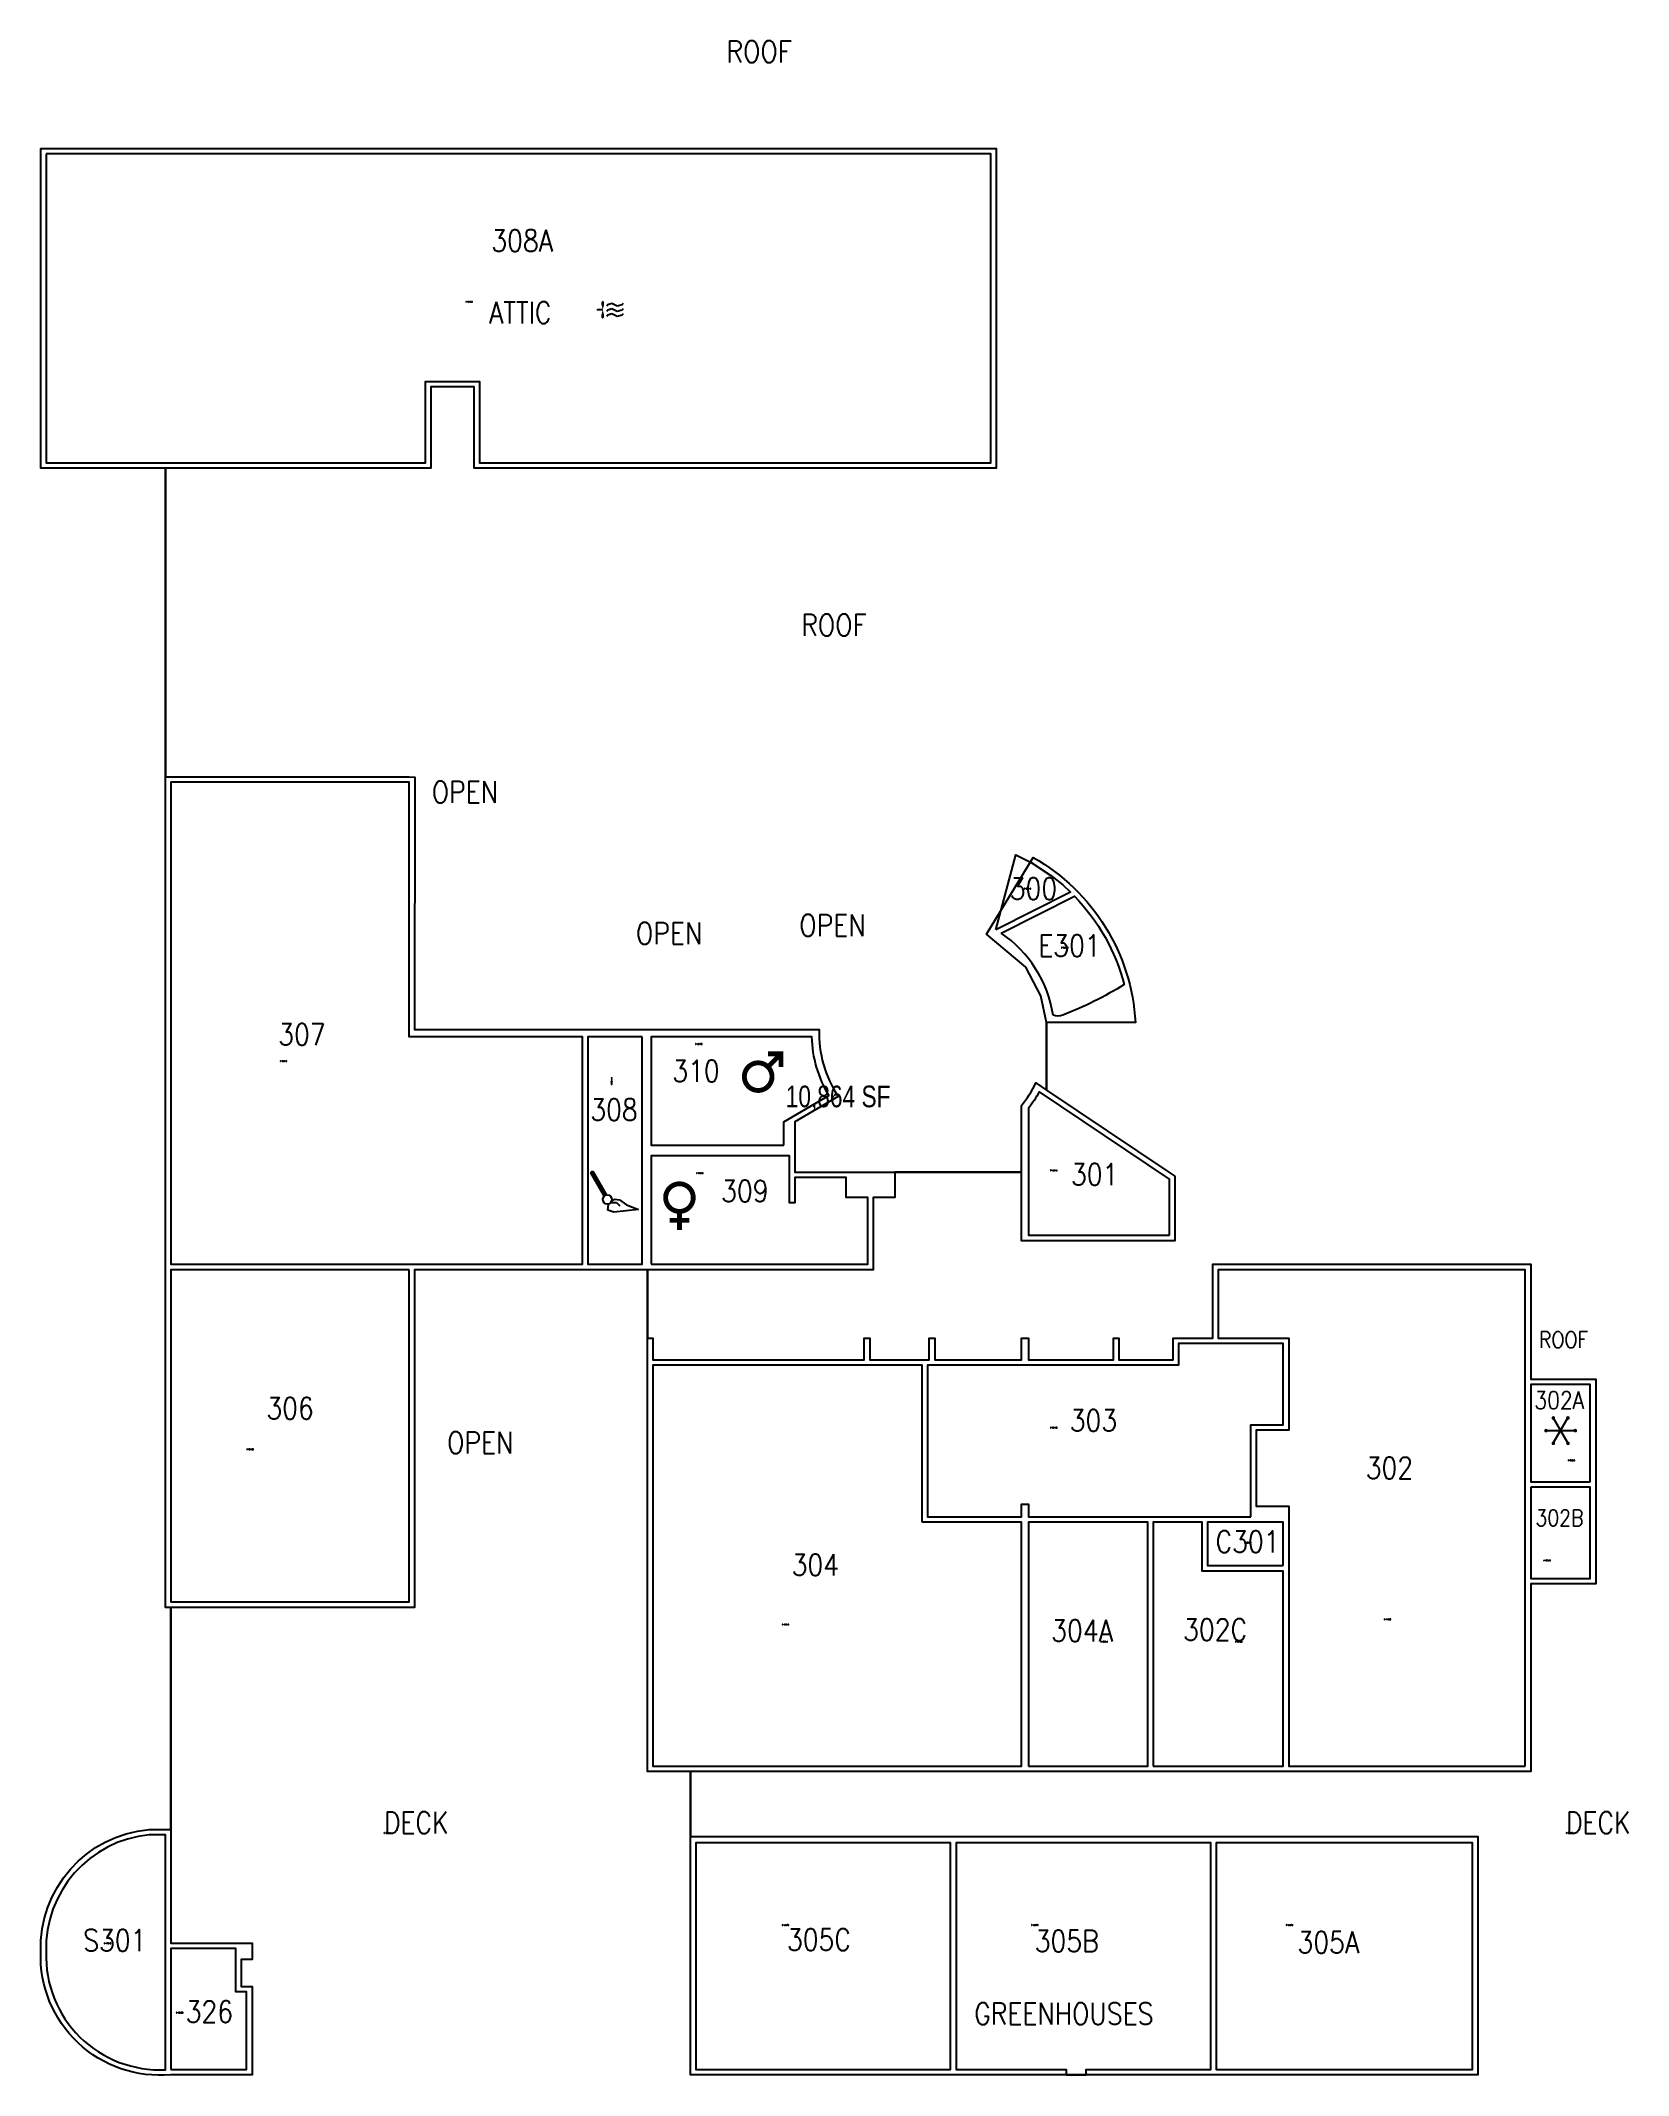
# Model space of a CAD drawing. Header units: inches. Extents: x 10 to 1768, y -8 to 2246.
import ezdxf
from ezdxf.enums import TextEntityAlignment as Align

# ---------------------------------------------------------------- set-up
doc = ezdxf.new("R2010")
doc.units = ezdxf.units.IN
doc.header["$LTSCALE"] = 0.25
doc.header["$MEASUREMENT"] = 0
doc.layers.get('0').update_dxf_attribs({"linetype": 'CONTINUOUS'})
for name, color, linetype in [('A-IDEN-ICON', 4, 'CONTINUOUS'), ('A-IDEN-SNUM', 4, 'CONTINUOUS'), ('A-IDEN-VNUM', 4, 'CONTINUOUS'), ('AREA-ASSIGN', 7, 'CONTINUOUS'), ('AREA-GROSS', 1, 'CONTINUOUS')]:
    doc.layers.add(name, color=color, linetype=linetype)
doc.layers.get('0').off()
doc.styles.add('AREA', font='arial.ttf', dxfattribs={"width": 0.75, "height": 24})
doc.styles.add('ROOMSNUMBER', font='txt.shx', dxfattribs={"height": 0.03})
doc.styles.add('ROOMVNUMBER', font='simplex.shx', dxfattribs={"width": 0.85})

# ---------------------------------------------------------------- blocks, each defined once
blk = doc.blocks.new('CPMEN')
at = {"const_width": 0.015}
blk.add_lwpolyline([(-0.0575, -0.02, 1), (0.0275, -0.02, 1)], format="xyb", close=True, dxfattribs=at)
for points in [[(0.055, 0.01), (0.055, 0.05), (0.015, 0.05)], [(0.0151, 0.0101), (0.055, 0.05)]]:
    blk.add_lwpolyline(points, dxfattribs=at)
blk = doc.blocks.new('CPWOMEN')
at = {"const_width": 0.015}
blk.add_lwpolyline([(-0.0375, 0, 1), (0.0475, 0, 1)], format="xyb", close=True, dxfattribs=at)
for points in [[(-0.025, -0.07), (0.035, -0.07)], [(0.005, -0.04), (0.005, -0.1)]]:
    blk.add_lwpolyline(points, dxfattribs=at)
blk = doc.blocks.new('CPREF')
for p, q in [((-0.055, 0), (0.065, 0)), ((-0.025, -0.052), (0.035, 0.052)), ((-0.025, 0.052), (0.035, -0.052))]:
    blk.add_line(p, q)
at = {"const_width": 0.0075}
for points in [[(-0.0569, -0.0032, 1), (-0.0531, 0.0032, 1)], [(-0.0269, 0.0487, 1), (-0.0231, 0.0552, 1)], [(0.0331, 0.0487, 1), (0.0369, 0.0552, 1)], [(0.0631, -0.0032, 1), (0.0669, 0.0032, 1)], [(-0.0269, -0.0552, 1), (-0.0231, -0.0487, 1)], [(0.0331, -0.0552, 1), (0.0369, -0.0487, 1)]]:
    blk.add_lwpolyline(points, format="xyb", close=True, dxfattribs=at)
blk = doc.blocks.new('CPCUST')
for p, q in [((0.0171, -0.0639), (0.02, -0.0466)), ((0.0262, -0.0408), (0.0446, -0.0406)), ((0.0297, -0.0341), (0.0376, -0.0302)), ((0.1117, -0.0625), (0.0358, -0.0705)), ((0.0376, -0.0302), (0.0533, -0.0324)), ((0.0446, -0.0406), (0.0543, -0.0505)), ((0.0533, -0.0324), (0.0745, -0.0479)), ((0.0745, -0.0479), (0.1117, -0.0625)), ((0.0358, -0.0705), (0.0171, -0.0639))]:
    blk.add_line(p, q)
at = {"const_width": 0.015}
blk.add_lwpolyline([(-0.03, 0.05), (0.01, -0.0193)], dxfattribs=at)
at = {"const_width": 0.0075}
blk.add_lwpolyline([(-0.0332, 0.0481, 1), (-0.0268, 0.0519, 1)], format="xyb", close=True, dxfattribs=at)
blk.add_circle((0.0158, -0.0313), 0.0141)
blk = doc.blocks.new('CPMECH')
for p, q in [((0.005, 0.025), (0.015, 0.035)), ((0.015, 0.035), (0.045, 0.045)), ((0.015, -0.005), (0.045, 0.005)), ((0.045, 0.045), (0.085, 0.025)), ((0.045, 0.005), (0.085, -0.015)), ((0.085, 0.025), (0.125, 0.035)), ((0.125, 0.035), (0.135, 0.045)), ((0.125, -0.005), (0.135, 0.005)), ((0.005, -0.015), (0.015, -0.005)), ((0.005, -0.055), (0.015, -0.045)), ((0.015, -0.045), (0.045, -0.035)), ((0.045, -0.035), (0.085, -0.055)), ((0.085, -0.015), (0.125, -0.005)), ((0.085, -0.055), (0.125, -0.045)), ((0.125, -0.045), (0.135, -0.035))]:
    blk.add_line(p, q)
at = {"const_width": 0.0075}
blk.add_lwpolyline([(-0.068, -0.007, 1), (-0.062, -0.003, 1)], format="xyb", close=True, dxfattribs=at)
at = {"const_width": 0.015}
blk.add_lwpolyline([(-0.025, -0.005), (-0.065, -0.005)], dxfattribs=at)
for points in [[(-0.025, -0.005, 0, 0.02, 0), (-0.025, 0.035, 0.02, 0.02, 0), (-0.025, 0.055, 0.02, 0, 0), (-0.025, 0.065, 0, 0, 0)], [(-0.025, -0.005, 0, 0.02, 0), (-0.025, -0.045, 0.02, 0.02, 0), (-0.025, -0.065, 0.02, 0, 0), (-0.025, -0.075, 0, 0, 0)]]:
    blk.add_lwpolyline(points, format="xyseb")

msp = doc.modelspace()

# ---------------------------------------------------------------- linework, layer by layer
at = {"layer": 'AREA-ASSIGN'}
for points in [[(16, 2120.5), (16, 1778.5), (148, 1778.5), (436, 1778.5), (436, 1868.5), (496, 1868.5), (496, 1778.5), (1062.1, 1778.5), (1062.1, 2120.5)], [(154, 1188.5), (154, 1176.5), (154, 1104.5), (154, 1092.5), (154, 1020.5), (154, 1008.5), (154, 936.5), (154, 890.5), (418, 890.5), (610, 890.5), (610, 1142.5), (418, 1142.5), (418, 1186.5), (418, 1258.5), (418, 1270.5), (418, 1342.5), (418, 1424.5), (154, 1424.5), (154, 1344.5), (154, 1272.5), (154, 1260.5)], [(1067.6, 1261.2), (1089.9, 1344.3), (1106.7, 1335.7), (1128.7, 1321.2), (1141.7, 1310.8), (1150.4, 1302.7)], [(676, 1142.5), (616, 1142.5), (616, 890.5), (676, 890.5)], [(686, 890.5), (926, 890.5), (926, 964.5), (902, 964.5), (902, 986.5), (845, 986.5), (845, 958.5), (839, 958.5), (839, 1010.5), (686, 1010.5)], [(418, 884.5), (154, 884.5), (154, 750.5), (154, 669.5), (154, 666.5), (154, 594.5), (154, 591.5), (154, 522.5), (154, 516.5), (418, 516.5)], [(1654, 334.7), (1654, 884.5), (1314, 884.5), (1314, 881.5), (1314, 851.5), (1314, 808.7), (1392, 808.7), (1392, 706.7), (1356, 706.7), (1356, 622.7), (1392, 622.7), (1392, 604.7), (1392, 334.7), (1398, 334.7), (1460, 334.7), (1462, 334.7), (1518, 334.7)], [(1350, 610.7), (1350, 712.7), (1386, 712.7), (1386, 802.7), (1270, 802.7), (1270, 778.7), (992, 778.7), (992, 610.7), (1096, 610.7), (1096, 624.7), (1104, 624.7), (1104, 610.7)], [(986, 604.7), (986, 778.7), (983, 778.7), (965, 778.7), (688, 778.7), (688, 334.7), (754, 334.7), (811, 334.7), (814, 334.7), (868, 334.7), (871, 334.7), (925, 334.7), (937, 334.7), (991, 334.7), (994, 334.7), (1048, 334.7), (1051, 334.7), (1096, 334.7), (1096, 604.7)], [(1726, 649.4), (1726, 757.2), (1660, 757.2), (1660, 649.4)], [(1660, 643.7), (1660, 542.4), (1726, 542.4), (1726, 643.7)], [(1104, 334.7), (1236, 334.7), (1236, 604.7), (1104, 604.7)], [(1242, 334.7), (1386, 334.7), (1386, 550.7), (1296, 550.7), (1296, 604.7), (1242, 604.7)], [(1386, 556.7), (1386, 604.7), (1302, 604.7), (1302, 556.7)], [(1017.6, 93.7), (1017.6, 95.7), (1017.6, 117.7), (1017.6, 119.7), (1017.6, 141.7), (1017.6, 143.7), (1017.6, 165.7), (1017.6, 187.7), (1017.6, 189.7), (1017.6, 211.7), (1017.6, 249.7), (735.6, 249.7), (735.6, 211.7), (735.6, 189.7), (735.6, 187.7), (735.6, 167.7), (735.6, 143.7), (735.6, 141.7), (735.6, 119.7), (735.6, 95.7), (735.6, 71.7), (735.6, 47.7), (735.6, 21.7), (735.6, -1.3), (760.6, -1.3), (782.6, -1.3), (806.6, -1.3), (830.6, -1.3), (854.6, -1.3), (878.6, -1.3), (902.6, -1.3), (926.6, -1.3), (928.6, -1.3), (950.6, -1.3), (974.6, -1.3), (998.6, -1.3), (1017.6, -1.3), (1017.6, 21.7), (1017.6, 45.7), (1017.6, 69.7), (1017.6, 71.7)], [(1305.6, 117.7), (1305.6, 141.7), (1305.6, 165.7), (1305.6, 167.7), (1305.6, 187.7), (1305.6, 189.7), (1305.6, 211.7), (1305.6, 249.7), (1023.6, 249.7), (1023.6, 211.7), (1023.6, 189.7), (1023.6, 167.7), (1023.6, 143.7), (1023.6, 119.7), (1023.6, 117.7), (1023.6, 95.7), (1023.6, 71.7), (1023.6, 47.7), (1023.6, 21.7), (1023.6, -1.3), (1047.6, -1.3), (1049.6, -1.3), (1071.6, -1.3), (1095.6, -1.3), (1119.6, -1.3), (1143.6, -1.3), (1145.6, -1.3), (1145.6, -7.3), (1167.6, -7.3), (1167.6, -1.3), (1191.6, -1.3), (1215.6, -1.3), (1239.6, -1.3), (1263.6, -1.3), (1287.6, -1.3), (1305.6, -1.3), (1305.6, 21.7), (1305.6, 45.7), (1305.6, 47.7), (1305.6, 69.7), (1305.6, 93.7)], [(1479.6, -1.3), (1503.6, -1.3), (1529.6, -1.3), (1551.6, -1.3), (1575.6, -1.3), (1595.6, -1.3), (1595.6, 21.7), (1595.6, 45.7), (1595.6, 47.7), (1595.6, 69.7), (1595.6, 71.7), (1595.6, 93.7), (1595.6, 95.7), (1595.6, 117.7), (1595.6, 119.7), (1595.6, 141.7), (1595.6, 143.7), (1595.6, 165.7), (1595.6, 167.7), (1595.6, 187.7), (1595.6, 189.7), (1595.6, 211.7), (1595.6, 249.7), (1311.6, 249.7), (1311.6, 211.7), (1311.6, 189.7), (1311.6, 187.7), (1311.6, 167.7), (1311.6, 143.7), (1311.6, 119.7), (1311.6, 117.7), (1311.6, 95.7), (1311.6, 93.7), (1311.6, 71.7), (1311.6, 69.7), (1311.6, 47.7), (1311.6, 45.7), (1311.6, 21.7), (1311.6, -1.3), (1335.6, -1.3), (1359.6, -1.3), (1383.6, -1.3), (1407.6, -1.3), (1431.6, -1.3), (1455.6, -1.3)], [(154, -1.3), (238, -1.3), (238, 84.5), (226, 84.5), (226, 132.5), (154, 132.5)]]:
    msp.add_lwpolyline(points, close=True, dxfattribs=at)
for points in [[(1073.5, 1257.5), (1154.9, 1298.2, -0.130584), (1209.7, 1200.4, -0.046236), (1141.9, 1166.5, -0.18816), (1131, 1166.5, 0.209144), (1073.5, 1257.5)], [(833, 1022.5), (833, 1048.5), (882.8, 1077.5, -0.127976), (864, 1142.5), (686, 1142.5), (686, 1022.5)], [(1260, 922.7), (1260, 984.9), (1115.9, 1081.6, -0.040421), (1104, 1063.5), (1104, 922.7)], [(148, 204.8), (148, 258.5), (130.2, 258.5, 0.397355), (16, 128.6, 0.438713), (148, -1.7), (148, 204.8, 0)]]:
    msp.add_lwpolyline(points, format="xyb", close=True, dxfattribs=at)
at = {"layer": 'AREA-GROSS'}
msp.add_lwpolyline([(1096, 992.5), (1096, 1066.3, 0.05926), (1112, 1091.4), (1123.9, 1083.4), (1123.9, 1158.4), (1117.5, 1187.8), (1100.9, 1219.7), (1057.5, 1256.1), (1108.9, 1341.3, -0.255413), (1222.2, 1158.4), (1123.9, 1158.4), (1123.9, 1083.4), (1258, 993.5), (1266, 988.1), (1266, 916.7), (1096, 916.7), (1096, 992.5), (956, 992.5), (956, 964.5), (932, 964.5), (932, 884.5), (682, 884.5), (682, 808.7), (688, 808.7), (688, 784.7), (922, 784.7), (922, 808.7), (928, 808.7), (928, 784.7), (965, 784.7), (983, 784.7), (994, 784.7), (994, 808.7), (1000, 808.7), (1000, 784.7), (1096, 784.7), (1096, 808.7), (1104, 808.7), (1104, 784.7), (1198, 784.7), (1198, 808.7), (1204, 808.7), (1204, 784.7), (1264, 784.7), (1264, 808.7), (1308, 808.7), (1308, 851.5), (1308, 890.5), (1660, 890.5), (1660, 763.2), (1732, 763.2), (1732, 632.4), (1732, 536.4), (1660, 536.4), (1660, 328.7), (1518, 328.7), (1462, 328.7), (1460, 328.7), (1398, 328.7), (1095, 328.7), (1051, 328.7), (1048, 328.7), (994, 328.7), (991, 328.7), (937, 328.7), (925, 328.7), (871, 328.7), (868, 328.7), (814, 328.7), (811, 328.7), (754, 328.7), (729.6, 328.7), (729.6, 256.7), (736.6, 256.7), (758.6, 256.7), (760.6, 256.7), (782.6, 256.7), (784.6, 256.7), (806.6, 256.7), (808.6, 256.7), (832.6, 256.7), (854.6, 256.7), (856.6, 256.7), (878.6, 256.7), (880.6, 256.7), (902.6, 256.7), (904.6, 256.7), (926.6, 256.7), (928.6, 256.7), (950.6, 256.7), (952.6, 256.7), (974.6, 256.7), (976.6, 256.7), (998.6, 256.7), (1017.6, 256.7), (1025.6, 256.7), (1047.6, 256.7), (1071.6, 256.7), (1095.6, 256.7), (1119.6, 256.7), (1143.6, 256.7), (1167.6, 256.7), (1191.6, 256.7), (1215.6, 256.7), (1239.6, 256.7), (1263.6, 256.7), (1287.6, 256.7), (1303.6, 256.7), (1313.6, 256.7), (1335.6, 256.7), (1337.6, 256.7), (1359.6, 256.7), (1361.6, 256.7), (1383.6, 256.7), (1385.6, 256.7), (1407.6, 256.7), (1409.6, 256.7), (1431.6, 256.7), (1433.6, 256.7), (1455.6, 256.7), (1457.6, 256.7), (1479.6, 256.7), (1481.6, 256.7), (1503.6, 256.7), (1505.6, 256.7), (1527.6, 256.7), (1529.6, 256.7), (1551.6, 256.7), (1553.6, 256.7), (1575.6, 256.7), (1601.6, 256.7), (1601.6, 211.7), (1601.6, 189.7), (1601.6, 187.7), (1601.6, 167.7), (1601.6, 165.7), (1601.6, 143.7), (1601.6, 119.7), (1601.6, 117.7), (1601.6, 95.7), (1601.6, 71.7), (1601.6, 45.7), (1601.6, -7.3), (729.6, -7.3), (729.6, 69.7), (729.6, 93.7), (729.6, 117.7), (729.6, 119.7), (729.6, 141.7), (729.6, 143.7), (729.6, 165.7), (729.6, 167.7), (729.6, 187.7), (729.6, 189.7), (729.6, 211.7), (729.6, 256.7), (729.6, 328.7), (682, 328.7), (682, 808.7), (682, 884.5), (424, 884.5), (424, 510.5), (202, 510.5), (154, 510.5), (154, 264.5), (154, 138.5), (244, 138.5), (244, 120.5), (232, 120.5), (232, 90.5), (244, 90.5), (244, -7.3), (154, -7.3, -0.451597), (10, 128.6, -0.397976), (130, 264.5), (154, 264.5), (154, 510.5), (148, 510.5), (148, 522.5), (148, 1430.5), (148, 1772.5), (79, 1772.5), (10, 1772.5), (10, 2126.5), (1068.1, 2126.5), (1068.1, 1772.5), (490, 1772.5), (490, 1862.5), (442, 1862.5), (442, 1772.5), (148, 1772.5), (148, 1430.5), (418, 1430.5), (424.2, 1430.2), (424, 1150.5), (872, 1150.5, 0.15605), (893, 1076.5), (845, 1048.5), (845, 992.5), (956, 992.5), (1096, 992.5)], format="xyb", close=True, dxfattribs=at)

# ---------------------------------------------------------------- block references
at = {"layer": 'A-IDEN-ICON'}
for name, p, xscale, yscale, zscale in [('CPMECH', (636, 1948.7), 143.99999999799, 143.99999999799, 143.99999999799), ('CPREF', (1691.8, 706.3), 270, 270, 270)]:
    msp.add_blockref(name, p, dxfattribs=dict(at, xscale=xscale, yscale=yscale, zscale=zscale))
at = {"layer": 'A-IDEN-ICON', "xscale": 360, "yscale": 360, "zscale": 360, "rotation": 359.9999999995553}
for name, p in [('CPMEN', (809.9, 1105.6)), ('CPCUST', (631.7, 973.6)), ('CPWOMEN', (715.5, 964.4))]:
    msp.add_blockref(name, p, dxfattribs=at)

# ---------------------------------------------------------------- texts
at = {"layer": 'A-IDEN-SNUM', "style": 'ROOMSNUMBER', "width": 0.85}
for s, p in [('01100308A0', (480.5, 1956.2)), ('0110030000', (1098.8, 1306.1)), ('0110E30100', (1140.2, 1240.8)), ('0110031000', (735, 1134)), ('0110030700', (275, 1115)), ('0110030900', (736, 991)), ('0110030100', (1128, 994)), ('0110030300', (1128, 709)), ('0110030600', (238, 685)), ('01100302A0', (1701.2, 672.8)), ('0110C30100', (1343, 581.7)), ('01100302B0', (1674.2, 562)), ('0110030200', (1497.6, 496.7)), ('0110030400', (831, 491)), ('01100304A0', (1183.9, 472)), ('01100302C0', (1332.9, 472)), ('011000DEC0', (390, 260)), ('011000DEC0', (1699, 260)), ('01100305C0', (831, 158)), ('01100305B0', (1107, 158)), ('01100305A0', (1389, 158)), ('0110S30100', (80.1, 137.8)), ('0110032600', (160, 61))]:
    msp.add_text(s, height=1, dxfattribs=at).set_placement(p)
msp.add_text('0110030800', height=1, rotation=270, dxfattribs=at).set_placement((641.8, 1097.2))
at = {"layer": 'A-IDEN-VNUM', "style": 'ROOMVNUMBER', "width": 0.85}
for s, height, p in [('ROOF', 24, (769.4, 2222)), ('308A', 24, (509, 2012.6)), ('ATTIC', 24, (506.5, 1932.9)), ('ROOF', 24, (852.2, 1586.6)), ('OPEN', 24, (443, 1401.6)), ('300', 24, (1083.1, 1294.6)), ('OPEN', 24, (669.1, 1245.1)), ('OPEN', 24, (850, 1254)), ('E301', 24, (1114.7, 1231.6)), ('307', 24, (273, 1133.1)), ('310', 24, (709.4, 1092.8)), ('308', 24, (618.6, 1049.7)), ('301', 24, (1150.9, 978.1)), ('309', 24, (763.5, 959.6)), ('ROOF', 18, (1669.2, 798)), ('302A', 19.38, (1664.1, 730.3)), ('306', 24, (259.9, 719.1)), ('303', 24, (1149.5, 705.5)), ('OPEN', 24, (460, 681)), ('302', 24, (1477.3, 653)), ('302B', 18, (1665.3, 600.6)), ('C301', 24, (1311, 571.3)), ('304', 24, (841.6, 545.6)), ('304A', 24, (1129, 472.8)), ('302C', 24, (1275.1, 473.8)), ('DECK', 24, (390, 260)), ('DECK', 24, (1699, 260)), ('S301', 24, (57.1, 129.6)), ('305C', 24, (836.4, 130.5)), ('305B', 24, (1110.8, 128.9)), ('305A', 24, (1401.8, 127.5)), ('326', 24, (170.5, 50.6)), ('GREENHOUSES', 24, (1043.7, 48.3))]:
    msp.add_text(s, height=height, dxfattribs=at).set_placement(p)
at = {"layer": 'AREA-GROSS', "style": 'AREA', "width": 0.75}
msp.add_text('10,864 SF', height=24, dxfattribs=at).set_placement((893, 1076.5), align=Align.MIDDLE_CENTER)

doc.saveas('drawing.dxf')
